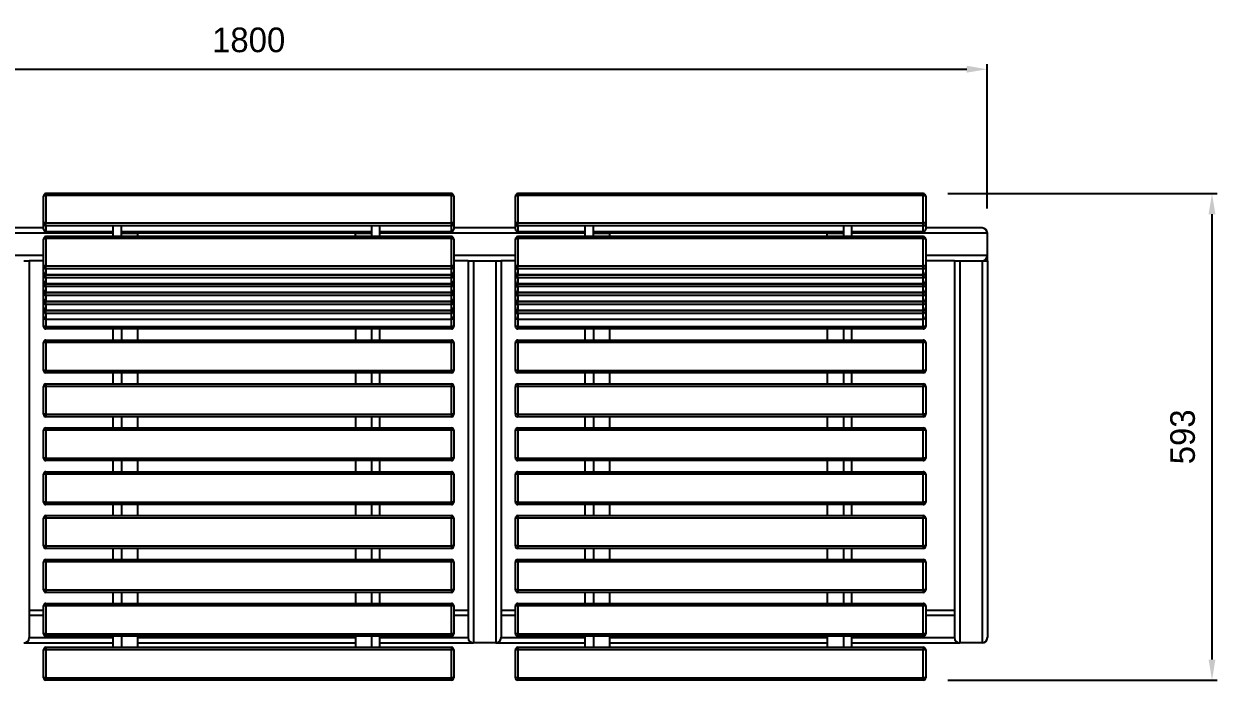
# Model space of a CAD drawing. Header units: millimetres. Extents: x 634 to 6574, y -2943 to 1257.
# Drawn here: x 1747 to 3201, y -1221 to -421 of the extents above; entities that cross this region are included whole.
import ezdxf

# ---------------------------------------------------------------- set-up
doc = ezdxf.new("R2010")
doc.units = ezdxf.units.MM
doc.header["$PDSIZE"] = -1
doc.dimstyles.new('1-1', dxfattribs={"dimtxt": 30, "dimasz": 25, "dimexe": 6.25, "dimexo": 30, "dimgap": 20.625, "dimtad": 1, "dimdec": 1, "dimtxsty": 'Standard', "dimcen": 0, "dimclrd": 2, "dimclre": 2, "dimclrt": 2, "dimadec": 0, "dimazin": 0, "dimtfac": 1, "dimtdec": 1, "dimtmove": 0, "dimatfit": 3, "dimfxl": 0, "dimarcsym": 0})

# ---------------------------------------------------------------- blocks, each defined once
blk = doc.blocks.new('rzut')
for p, q in [((-2192.3, 476.7), (-2192.3, 510)), ((-1695.3, 513), (-2189.3, 513)), ((-2189.3, 510.6), (-2189.3, 513)), ((-2189.3, 510.6), (-2189.3, 477.3)), ((-1695.3, 510.6), (-2189.3, 510.6)), ((-1695.3, 510.6), (-1695.3, 513)), ((-1695.3, 477.3), (-1695.3, 510.6)), ((-1692.3, 510), (-1692.3, 476.7)), ((-1617.3, 476.7), (-1617.3, 510)), ((-1120.3, 513), (-1614.3, 513)), ((-1614.3, 510.6), (-1614.3, 513)), ((-1614.3, 510.6), (-1614.3, 477.3)), ((-1120.3, 510.6), (-1614.3, 510.6)), ((-1120.3, 510.6), (-1120.3, 513)), ((-1120.3, 477.3), (-1120.3, 510.6)), ((-1117.3, 510), (-1117.3, 476.7)), ((-2192.3, 471.2), (-2267.3, 471.2)), ((-2192.3, 469.8), (-2192.3, 476.7)), ((-2189.3, 473.7), (-2189.3, 477.3)), ((-2189.3, 477.3), (-1695.3, 477.3)), ((-1695.3, 473.7), (-2189.3, 473.7)), ((-2189.3, 473.7), (-2189.3, 466.9)), ((-2189.3, 466.9), (-2107.3, 466.9)), ((-2189.3, 466.8), (-2189.3, 466.9)), ((-2189.3, 466.8), (-2107.3, 466.8)), ((-2097.3, 473.7), (-2107.3, 473.7)), ((-2107.3, 460.6), (-2107.3, 473.7)), ((-2097.3, 464.4), (-2097.3, 473.7)), ((-2097.3, 466.9), (-1792.3, 466.9)), ((-2097.3, 466.8), (-1792.3, 466.8)), ((-1782.3, 473.7), (-1792.3, 473.7)), ((-1792.3, 464.4), (-1792.3, 473.7)), ((-1782.3, 460.6), (-1782.3, 473.7)), ((-1782.3, 466.9), (-1695.3, 466.9)), ((-1782.3, 466.8), (-1695.3, 466.8)), ((-1695.3, 473.7), (-1695.3, 477.3)), ((-1695.3, 466.9), (-1695.3, 473.7)), ((-1695.3, 466.8), (-1695.3, 466.9)), ((-1692.3, 476.7), (-1692.3, 469.8)), ((-1617.3, 471.2), (-1692.3, 471.2)), ((-1617.3, 469.8), (-1617.3, 476.7)), ((-1614.3, 473.7), (-1614.3, 477.3)), ((-1614.3, 477.3), (-1120.3, 477.3)), ((-1120.3, 473.7), (-1614.3, 473.7)), ((-1614.3, 473.7), (-1614.3, 466.9)), ((-1614.3, 466.9), (-1532.3, 466.9)), ((-1614.3, 466.8), (-1614.3, 466.9)), ((-1614.3, 466.8), (-1532.3, 466.8)), ((-1522.3, 473.7), (-1532.3, 473.7)), ((-1532.3, 460.6), (-1532.3, 473.7)), ((-1522.3, 464.4), (-1522.3, 473.7)), ((-1522.3, 466.9), (-1217.3, 466.9)), ((-1522.3, 466.8), (-1217.3, 466.8)), ((-1207.3, 473.7), (-1217.3, 473.7)), ((-1217.3, 464.4), (-1217.3, 473.7)), ((-1207.3, 460.6), (-1207.3, 473.7)), ((-1207.3, 466.9), (-1120.3, 466.9)), ((-1207.3, 466.8), (-1120.3, 466.8)), ((-1120.3, 473.7), (-1120.3, 477.3)), ((-1120.3, 466.9), (-1120.3, 473.7)), ((-1120.3, 466.8), (-1120.3, 466.9)), ((-1117.3, 476.7), (-1117.3, 469.8)), ((-1048.7, 471.2), (-1117.3, 471.2)), ((-2107.3, 464.8), (-2357.3, 464.8)), ((-2192.3, 424.3), (-2192.3, 457.6)), ((-1695.3, 460.6), (-2189.3, 460.6)), ((-2189.3, 458.2), (-2189.3, 460.6)), ((-2189.3, 458.2), (-2189.3, 424.9)), ((-1695.3, 458.2), (-2189.3, 458.2)), ((-1792.3, 464.8), (-2097.3, 464.8)), ((-2077.3, 464.4), (-2097.3, 464.4)), ((-2097.3, 460.6), (-2097.3, 464.4)), ((-2077.3, 460.6), (-2077.3, 464.4)), ((-1812.3, 460.6), (-1812.3, 464.4)), ((-1792.3, 464.4), (-1812.3, 464.4)), ((-1792.3, 460.6), (-1792.3, 464.4)), ((-1532.3, 464.8), (-1782.3, 464.8)), ((-1695.3, 458.2), (-1695.3, 460.6)), ((-1695.3, 424.9), (-1695.3, 458.2)), ((-1692.3, 457.6), (-1692.3, 424.3)), ((-1617.3, 424.3), (-1617.3, 457.6)), ((-1120.3, 460.6), (-1614.3, 460.6)), ((-1614.3, 458.2), (-1614.3, 460.6)), ((-1614.3, 458.2), (-1614.3, 424.9)), ((-1120.3, 458.2), (-1614.3, 458.2)), ((-1217.3, 464.8), (-1522.3, 464.8)), ((-1502.3, 464.4), (-1522.3, 464.4)), ((-1522.3, 460.6), (-1522.3, 464.4)), ((-1502.3, 460.6), (-1502.3, 464.4)), ((-1217.3, 464.4), (-1237.3, 464.4)), ((-1237.3, 460.6), (-1237.3, 464.4)), ((-1217.3, 460.6), (-1217.3, 464.4)), ((-1042.3, 464.8), (-1207.3, 464.8)), ((-1120.3, 458.2), (-1120.3, 460.6)), ((-1120.3, 424.9), (-1120.3, 458.2)), ((-1117.3, 457.6), (-1117.3, 424.3)), ((-1042.3, 437.6), (-1042.3, 464.8)), ((-2192.3, 437.6), (-2267.3, 437.6)), ((-1617.3, 437.6), (-1692.3, 437.6)), ((-1042.3, 437.6), (-1117.3, 437.6)), ((-1042.3, 431.2), (-1042.3, 437.6)), ((-2216.2, 431.2), (-2209.8, 431.2)), ((-2209.8, 431.2), (-2209.8, -28.1)), ((-2192.3, 431.2), (-2209.8, 431.2)), ((-2192.3, 417.4), (-2192.3, 424.3)), ((-2189.3, 421.4), (-2189.3, 424.9)), ((-2189.3, 424.9), (-1695.3, 424.9)), ((-1695.3, 421.4), (-1695.3, 424.9)), ((-1674.8, 431.2), (-1692.3, 431.2)), ((-1692.3, 424.3), (-1692.3, 417.4)), ((-1674.8, 431.2), (-1674.8, -28.1)), ((-1674.8, 431.2), (-1668.4, 431.2)), ((-1668.4, 431.2), (-1668.4, -34.5)), ((-1668.4, 431.2), (-1641.2, 431.2)), ((-1641.2, 431.2), (-1641.2, -34.5)), ((-1641.2, 431.2), (-1634.8, 431.2)), ((-1634.8, 431.2), (-1634.8, -28.1)), ((-1617.3, 431.2), (-1634.8, 431.2)), ((-1617.3, 417.4), (-1617.3, 424.3)), ((-1614.3, 421.4), (-1614.3, 424.9)), ((-1614.3, 424.9), (-1120.3, 424.9)), ((-1120.3, 421.4), (-1120.3, 424.9)), ((-1082.3, 431.2), (-1117.3, 431.2)), ((-1117.3, 424.3), (-1117.3, 417.4)), ((-1082.3, 431.2), (-1082.3, -28.1)), ((-1082.3, 431.2), (-1075.9, 431.2)), ((-1075.9, 431.2), (-1075.9, -34.5)), ((-1075.9, 431.2), (-1048.7, 431.2)), ((-1048.7, 431.2), (-1048.7, -34.5)), ((-1048.7, 431.2), (-1042.3, 431.2)), ((-1042.3, 431.2), (-1042.3, -28.1)), ((-2192.3, 413.4), (-2192.3, 417.4)), ((-2192.3, 406.6), (-2192.3, 413.4)), ((-1695.3, 421.4), (-2189.3, 421.4)), ((-2189.3, 421.4), (-2189.3, 414.5)), ((-2189.3, 414.5), (-1695.3, 414.5)), ((-2189.3, 414.4), (-2189.3, 414.5)), ((-2189.3, 414.4), (-1695.3, 414.4)), ((-2189.3, 414.4), (-2189.3, 414.1)), ((-2189.3, 410.5), (-2189.3, 414.1)), ((-2189.3, 414.1), (-1695.3, 414.1)), ((-1695.3, 410.5), (-2189.3, 410.5)), ((-2189.3, 410.5), (-2189.3, 403.6)), ((-1695.3, 414.5), (-1695.3, 421.4)), ((-1695.3, 414.4), (-1695.3, 414.5)), ((-1695.3, 414.1), (-1695.3, 414.4)), ((-1695.3, 410.5), (-1695.3, 414.1)), ((-1695.3, 403.6), (-1695.3, 410.5)), ((-1692.3, 417.4), (-1692.3, 413.4)), ((-1692.3, 413.4), (-1692.3, 406.6)), ((-1617.3, 413.4), (-1617.3, 417.4)), ((-1617.3, 406.6), (-1617.3, 413.4)), ((-1120.3, 421.4), (-1614.3, 421.4)), ((-1614.3, 421.4), (-1614.3, 414.5)), ((-1614.3, 414.5), (-1120.3, 414.5)), ((-1614.3, 414.4), (-1614.3, 414.5)), ((-1614.3, 414.4), (-1120.3, 414.4)), ((-1614.3, 414.4), (-1614.3, 414.1)), ((-1614.3, 410.5), (-1614.3, 414.1)), ((-1614.3, 414.1), (-1120.3, 414.1)), ((-1120.3, 410.5), (-1614.3, 410.5)), ((-1614.3, 410.5), (-1614.3, 403.6)), ((-1120.3, 414.5), (-1120.3, 421.4)), ((-1120.3, 414.4), (-1120.3, 414.5)), ((-1120.3, 414.1), (-1120.3, 414.4)), ((-1120.3, 410.5), (-1120.3, 414.1)), ((-1120.3, 403.6), (-1120.3, 410.5)), ((-1117.3, 417.4), (-1117.3, 413.4)), ((-1117.3, 413.4), (-1117.3, 406.6)), ((-2192.3, 402.6), (-2192.3, 406.6)), ((-2192.3, 395.7), (-2192.3, 402.6)), ((-2192.3, 391.8), (-2192.3, 395.7)), ((-2189.3, 403.6), (-1695.3, 403.6)), ((-2189.3, 403.6), (-1695.3, 403.6)), ((-2189.3, 403.6), (-2189.3, 403.6)), ((-2189.3, 403.6), (-2189.3, 403.2)), ((-2189.3, 399.7), (-2189.3, 403.2)), ((-2189.3, 403.2), (-1695.3, 403.2)), ((-1695.3, 399.7), (-2189.3, 399.7)), ((-2189.3, 399.7), (-2189.3, 392.8)), ((-2189.3, 392.8), (-1695.3, 392.8)), ((-2189.3, 392.7), (-2189.3, 392.8)), ((-2189.3, 392.7), (-1695.3, 392.7)), ((-2189.3, 392.7), (-2189.3, 392.4)), ((-1695.3, 403.6), (-1695.3, 403.6)), ((-1695.3, 403.2), (-1695.3, 403.6)), ((-1695.3, 399.7), (-1695.3, 403.2)), ((-1695.3, 392.8), (-1695.3, 399.7)), ((-1695.3, 392.7), (-1695.3, 392.8)), ((-1695.3, 392.4), (-1695.3, 392.7)), ((-1692.3, 406.6), (-1692.3, 402.6)), ((-1692.3, 402.6), (-1692.3, 395.7)), ((-1692.3, 395.7), (-1692.3, 391.8)), ((-1617.3, 402.6), (-1617.3, 406.6)), ((-1617.3, 395.7), (-1617.3, 402.6)), ((-1617.3, 391.8), (-1617.3, 395.7)), ((-1614.3, 403.6), (-1120.3, 403.6)), ((-1614.3, 403.6), (-1120.3, 403.6)), ((-1614.3, 403.6), (-1614.3, 403.6)), ((-1614.3, 403.6), (-1614.3, 403.2)), ((-1614.3, 399.7), (-1614.3, 403.2)), ((-1614.3, 403.2), (-1120.3, 403.2)), ((-1120.3, 399.7), (-1614.3, 399.7)), ((-1614.3, 399.7), (-1614.3, 392.8)), ((-1614.3, 392.8), (-1120.3, 392.8)), ((-1614.3, 392.7), (-1614.3, 392.8)), ((-1614.3, 392.7), (-1120.3, 392.7)), ((-1614.3, 392.7), (-1614.3, 392.4)), ((-1120.3, 403.6), (-1120.3, 403.6)), ((-1120.3, 403.2), (-1120.3, 403.6)), ((-1120.3, 399.7), (-1120.3, 403.2)), ((-1120.3, 392.8), (-1120.3, 399.7)), ((-1120.3, 392.7), (-1120.3, 392.8)), ((-1120.3, 392.4), (-1120.3, 392.7)), ((-1117.3, 406.6), (-1117.3, 402.6)), ((-1117.3, 402.6), (-1117.3, 395.7)), ((-1117.3, 395.7), (-1117.3, 391.8)), ((-2192.3, 384.9), (-2192.3, 391.8)), ((-2192.3, 380.9), (-2192.3, 384.9)), ((-2192.3, 374), (-2192.3, 380.9)), ((-2189.3, 388.8), (-2189.3, 392.4)), ((-2189.3, 392.4), (-1695.3, 392.4)), ((-1695.3, 388.8), (-2189.3, 388.8)), ((-2189.3, 388.8), (-2189.3, 381.9)), ((-2189.3, 381.9), (-1695.3, 381.9)), ((-2189.3, 381.9), (-1695.3, 381.9)), ((-2189.3, 381.9), (-2189.3, 381.5)), ((-2189.3, 381.9), (-2189.3, 381.9)), ((-2189.3, 378), (-2189.3, 381.5)), ((-2189.3, 381.5), (-1695.3, 381.5)), ((-1695.3, 388.8), (-1695.3, 392.4)), ((-1695.3, 381.9), (-1695.3, 388.8)), ((-1695.3, 381.5), (-1695.3, 381.9)), ((-1695.3, 381.9), (-1695.3, 381.9)), ((-1695.3, 378), (-1695.3, 381.5)), ((-1692.3, 391.8), (-1692.3, 384.9)), ((-1692.3, 384.9), (-1692.3, 380.9)), ((-1692.3, 380.9), (-1692.3, 374)), ((-1617.3, 384.9), (-1617.3, 391.8)), ((-1617.3, 380.9), (-1617.3, 384.9)), ((-1617.3, 374), (-1617.3, 380.9)), ((-1614.3, 388.8), (-1614.3, 392.4)), ((-1614.3, 392.4), (-1120.3, 392.4)), ((-1120.3, 388.8), (-1614.3, 388.8)), ((-1614.3, 388.8), (-1614.3, 381.9)), ((-1614.3, 381.9), (-1120.3, 381.9)), ((-1614.3, 381.9), (-1120.3, 381.9)), ((-1614.3, 381.9), (-1614.3, 381.5)), ((-1614.3, 381.9), (-1614.3, 381.9)), ((-1614.3, 378), (-1614.3, 381.5)), ((-1614.3, 381.5), (-1120.3, 381.5)), ((-1120.3, 388.8), (-1120.3, 392.4)), ((-1120.3, 381.9), (-1120.3, 388.8)), ((-1120.3, 381.5), (-1120.3, 381.9)), ((-1120.3, 381.9), (-1120.3, 381.9)), ((-1120.3, 378), (-1120.3, 381.5)), ((-1117.3, 391.8), (-1117.3, 384.9)), ((-1117.3, 384.9), (-1117.3, 380.9)), ((-1117.3, 380.9), (-1117.3, 374)), ((-2192.3, 370.1), (-2192.3, 374)), ((-2192.3, 363.2), (-2192.3, 370.1)), ((-1695.3, 378), (-2189.3, 378)), ((-2189.3, 378), (-2189.3, 371.1)), ((-2189.3, 371.1), (-1695.3, 371.1)), ((-2189.3, 371), (-2189.3, 371.1)), ((-2189.3, 371), (-1695.3, 371)), ((-2189.3, 371), (-2189.3, 370.7)), ((-2189.3, 367.1), (-2189.3, 370.7)), ((-2189.3, 370.7), (-1695.3, 370.7)), ((-1695.3, 367.1), (-2189.3, 367.1)), ((-2189.3, 367.1), (-2189.3, 360.2)), ((-1695.3, 371.1), (-1695.3, 378)), ((-1695.3, 371), (-1695.3, 371.1)), ((-1695.3, 370.7), (-1695.3, 371)), ((-1695.3, 367.1), (-1695.3, 370.7)), ((-1695.3, 360.2), (-1695.3, 367.1)), ((-1692.3, 374), (-1692.3, 370.1)), ((-1692.3, 370.1), (-1692.3, 363.2)), ((-1617.3, 370.1), (-1617.3, 374)), ((-1617.3, 363.2), (-1617.3, 370.1)), ((-1120.3, 378), (-1614.3, 378)), ((-1614.3, 378), (-1614.3, 371.1)), ((-1614.3, 371.1), (-1120.3, 371.1)), ((-1614.3, 371), (-1614.3, 371.1)), ((-1614.3, 371), (-1120.3, 371)), ((-1614.3, 371), (-1614.3, 370.7)), ((-1614.3, 367.1), (-1614.3, 370.7)), ((-1614.3, 370.7), (-1120.3, 370.7)), ((-1120.3, 367.1), (-1614.3, 367.1)), ((-1614.3, 367.1), (-1614.3, 360.2)), ((-1120.3, 371.1), (-1120.3, 378)), ((-1120.3, 371), (-1120.3, 371.1)), ((-1120.3, 370.7), (-1120.3, 371)), ((-1120.3, 367.1), (-1120.3, 370.7)), ((-1120.3, 360.2), (-1120.3, 367.1)), ((-1117.3, 374), (-1117.3, 370.1)), ((-1117.3, 370.1), (-1117.3, 363.2)), ((-2192.3, 351.1), (-2192.3, 363.2)), ((-2189.3, 351.1), (-2192.3, 351.1)), ((-2189.3, 360.2), (-1695.3, 360.2)), ((-2189.3, 360.2), (-1695.3, 360.2)), ((-2189.3, 360.2), (-2189.3, 351.1)), ((-2189.3, 360.2), (-2189.3, 360.2)), ((-2189.3, 351.1), (-1695.3, 351.1)), ((-2189.3, 351.1), (-2189.3, 348.1)), ((-1695.3, 351.1), (-1695.3, 360.2)), ((-1695.3, 360.2), (-1695.3, 360.2)), ((-1692.3, 351.1), (-1695.3, 351.1)), ((-1695.3, 351.1), (-1695.3, 348.1)), ((-1692.3, 363.2), (-1692.3, 351.1)), ((-1617.3, 351.1), (-1617.3, 363.2)), ((-1614.3, 351.1), (-1617.3, 351.1)), ((-1614.3, 360.2), (-1120.3, 360.2)), ((-1614.3, 360.2), (-1120.3, 360.2)), ((-1614.3, 360.2), (-1614.3, 351.1)), ((-1614.3, 360.2), (-1614.3, 360.2)), ((-1614.3, 351.1), (-1120.3, 351.1)), ((-1614.3, 351.1), (-1614.3, 348.1)), ((-1120.3, 351.1), (-1120.3, 360.2)), ((-1120.3, 360.2), (-1120.3, 360.2)), ((-1117.3, 351.1), (-1120.3, 351.1)), ((-1120.3, 351.1), (-1120.3, 348.1)), ((-1117.3, 363.2), (-1117.3, 351.1)), ((-1695.3, 348.1), (-2189.3, 348.1)), ((-2189.3, 334.6), (-2189.3, 331.6)), ((-2189.3, 334.6), (-1695.3, 334.6)), ((-2107.3, 334.6), (-2107.3, 348.1)), ((-2097.3, 348.1), (-2097.3, 334.6)), ((-2077.3, 334.6), (-2077.3, 348.1)), ((-1812.3, 348.1), (-1812.3, 334.6)), ((-1792.3, 334.6), (-1792.3, 348.1)), ((-1782.3, 334.6), (-1782.3, 348.1)), ((-1695.3, 334.6), (-1695.3, 331.6)), ((-1120.3, 348.1), (-1614.3, 348.1)), ((-1614.3, 334.6), (-1614.3, 331.6)), ((-1614.3, 334.6), (-1120.3, 334.6)), ((-1532.3, 334.6), (-1532.3, 348.1)), ((-1522.3, 348.1), (-1522.3, 334.6)), ((-1502.3, 334.6), (-1502.3, 348.1)), ((-1237.3, 348.1), (-1237.3, 334.6)), ((-1217.3, 334.6), (-1217.3, 348.1)), ((-1207.3, 334.6), (-1207.3, 348.1)), ((-1120.3, 334.6), (-1120.3, 331.6)), ((-2192.3, 297.6), (-2192.3, 331.6)), ((-2189.3, 331.6), (-2192.3, 331.6)), ((-2189.3, 331.6), (-2189.3, 297.6)), ((-1695.3, 331.6), (-2189.3, 331.6)), ((-1695.3, 297.6), (-1695.3, 331.6)), ((-1692.3, 331.6), (-1695.3, 331.6)), ((-1692.3, 331.6), (-1692.3, 297.6)), ((-1614.3, 331.6), (-1617.3, 331.6)), ((-1617.3, 297.6), (-1617.3, 331.6)), ((-1614.3, 331.6), (-1614.3, 297.6)), ((-1120.3, 331.6), (-1614.3, 331.6)), ((-1120.3, 297.6), (-1120.3, 331.6)), ((-1117.3, 331.6), (-1120.3, 331.6)), ((-1117.3, 331.6), (-1117.3, 297.6)), ((-2189.3, 297.6), (-2192.3, 297.6)), ((-2189.3, 297.6), (-1695.3, 297.6)), ((-2189.3, 297.6), (-2189.3, 294.6)), ((-1695.3, 294.6), (-2189.3, 294.6)), ((-2107.3, 281.1), (-2107.3, 294.6)), ((-2097.3, 294.6), (-2097.3, 281.1)), ((-2077.3, 281.1), (-2077.3, 294.6)), ((-1812.3, 294.6), (-1812.3, 281.1)), ((-1792.3, 281.1), (-1792.3, 294.6)), ((-1782.3, 281.1), (-1782.3, 294.6)), ((-1692.3, 297.6), (-1695.3, 297.6)), ((-1695.3, 297.6), (-1695.3, 294.6)), ((-1614.3, 297.6), (-1617.3, 297.6)), ((-1614.3, 297.6), (-1120.3, 297.6)), ((-1614.3, 297.6), (-1614.3, 294.6)), ((-1120.3, 294.6), (-1614.3, 294.6)), ((-1532.3, 281.1), (-1532.3, 294.6)), ((-1522.3, 294.6), (-1522.3, 281.1)), ((-1502.3, 281.1), (-1502.3, 294.6)), ((-1237.3, 294.6), (-1237.3, 281.1)), ((-1217.3, 281.1), (-1217.3, 294.6)), ((-1207.3, 281.1), (-1207.3, 294.6)), ((-1117.3, 297.6), (-1120.3, 297.6)), ((-1120.3, 297.6), (-1120.3, 294.6)), ((-2189.3, 278.1), (-2192.3, 278.1)), ((-2192.3, 244.1), (-2192.3, 278.1)), ((-2189.3, 281.1), (-2189.3, 278.1)), ((-2189.3, 281.1), (-1695.3, 281.1)), ((-1695.3, 278.1), (-2189.3, 278.1)), ((-2189.3, 278.1), (-2189.3, 244.1)), ((-1695.3, 281.1), (-1695.3, 278.1)), ((-1695.3, 244.1), (-1695.3, 278.1)), ((-1692.3, 278.1), (-1695.3, 278.1)), ((-1692.3, 278.1), (-1692.3, 244.1)), ((-1614.3, 278.1), (-1617.3, 278.1)), ((-1617.3, 244.1), (-1617.3, 278.1)), ((-1614.3, 281.1), (-1120.3, 281.1)), ((-1614.3, 281.1), (-1614.3, 278.1)), ((-1120.3, 278.1), (-1614.3, 278.1)), ((-1614.3, 278.1), (-1614.3, 244.1)), ((-1120.3, 281.1), (-1120.3, 278.1)), ((-1120.3, 244.1), (-1120.3, 278.1)), ((-1117.3, 278.1), (-1120.3, 278.1)), ((-1117.3, 278.1), (-1117.3, 244.1)), ((-2189.3, 244.1), (-2192.3, 244.1)), ((-2189.3, 244.1), (-1695.3, 244.1)), ((-2189.3, 244.1), (-2189.3, 241.1)), ((-1695.3, 241.1), (-2189.3, 241.1)), ((-2107.3, 227.6), (-2107.3, 241.1)), ((-2097.3, 241.1), (-2097.3, 227.6)), ((-2077.3, 227.6), (-2077.3, 241.1)), ((-1812.3, 241.1), (-1812.3, 227.6)), ((-1792.3, 227.6), (-1792.3, 241.1)), ((-1782.3, 227.6), (-1782.3, 241.1)), ((-1692.3, 244.1), (-1695.3, 244.1)), ((-1695.3, 244.1), (-1695.3, 241.1)), ((-1614.3, 244.1), (-1617.3, 244.1)), ((-1614.3, 244.1), (-1120.3, 244.1)), ((-1614.3, 244.1), (-1614.3, 241.1)), ((-1120.3, 241.1), (-1614.3, 241.1)), ((-1532.3, 227.6), (-1532.3, 241.1)), ((-1522.3, 241.1), (-1522.3, 227.6)), ((-1502.3, 227.6), (-1502.3, 241.1)), ((-1237.3, 241.1), (-1237.3, 227.6)), ((-1217.3, 227.6), (-1217.3, 241.1)), ((-1207.3, 227.6), (-1207.3, 241.1)), ((-1117.3, 244.1), (-1120.3, 244.1)), ((-1120.3, 244.1), (-1120.3, 241.1)), ((-2189.3, 224.6), (-2192.3, 224.6)), ((-2192.3, 190.6), (-2192.3, 224.6)), ((-2189.3, 227.6), (-1695.3, 227.6)), ((-2189.3, 227.6), (-2189.3, 224.6)), ((-1695.3, 224.6), (-2189.3, 224.6)), ((-2189.3, 224.6), (-2189.3, 190.6)), ((-1695.3, 227.6), (-1695.3, 224.6)), ((-1695.3, 190.6), (-1695.3, 224.6)), ((-1692.3, 224.6), (-1695.3, 224.6)), ((-1692.3, 224.6), (-1692.3, 190.6)), ((-1614.3, 224.6), (-1617.3, 224.6)), ((-1617.3, 190.6), (-1617.3, 224.6)), ((-1614.3, 227.6), (-1614.3, 224.6)), ((-1614.3, 227.6), (-1120.3, 227.6)), ((-1614.3, 224.6), (-1614.3, 190.6)), ((-1120.3, 224.6), (-1614.3, 224.6)), ((-1120.3, 227.6), (-1120.3, 224.6)), ((-1120.3, 190.6), (-1120.3, 224.6)), ((-1117.3, 224.6), (-1120.3, 224.6)), ((-1117.3, 224.6), (-1117.3, 190.6)), ((-2189.3, 190.6), (-2192.3, 190.6)), ((-2189.3, 190.6), (-1695.3, 190.6)), ((-2189.3, 190.6), (-2189.3, 187.6)), ((-1692.3, 190.6), (-1695.3, 190.6)), ((-1695.3, 190.6), (-1695.3, 187.6)), ((-1614.3, 190.6), (-1617.3, 190.6)), ((-1614.3, 190.6), (-1120.3, 190.6)), ((-1614.3, 190.6), (-1614.3, 187.6)), ((-1117.3, 190.6), (-1120.3, 190.6)), ((-1120.3, 190.6), (-1120.3, 187.6)), ((-1695.3, 187.6), (-2189.3, 187.6)), ((-2107.3, 174.1), (-2107.3, 187.6)), ((-2097.3, 187.6), (-2097.3, 174.1)), ((-2077.3, 174.1), (-2077.3, 187.6)), ((-1812.3, 187.6), (-1812.3, 174.1)), ((-1792.3, 174.1), (-1792.3, 187.6)), ((-1782.3, 174.1), (-1782.3, 187.6)), ((-1120.3, 187.6), (-1614.3, 187.6)), ((-1532.3, 174.1), (-1532.3, 187.6)), ((-1522.3, 187.6), (-1522.3, 174.1)), ((-1502.3, 174.1), (-1502.3, 187.6)), ((-1237.3, 187.6), (-1237.3, 174.1)), ((-1217.3, 174.1), (-1217.3, 187.6)), ((-1207.3, 174.1), (-1207.3, 187.6)), ((-2189.3, 171.1), (-2192.3, 171.1)), ((-2192.3, 137.1), (-2192.3, 171.1)), ((-2189.3, 174.1), (-1695.3, 174.1)), ((-2189.3, 174.1), (-2189.3, 171.1)), ((-1695.3, 171.1), (-2189.3, 171.1)), ((-2189.3, 171.1), (-2189.3, 137.1)), ((-1695.3, 174.1), (-1695.3, 171.1)), ((-1695.3, 137.1), (-1695.3, 171.1)), ((-1692.3, 171.1), (-1695.3, 171.1)), ((-1692.3, 171.1), (-1692.3, 137.1)), ((-1614.3, 171.1), (-1617.3, 171.1)), ((-1617.3, 137.1), (-1617.3, 171.1)), ((-1614.3, 174.1), (-1120.3, 174.1)), ((-1614.3, 174.1), (-1614.3, 171.1)), ((-1120.3, 171.1), (-1614.3, 171.1)), ((-1614.3, 171.1), (-1614.3, 137.1)), ((-1120.3, 174.1), (-1120.3, 171.1)), ((-1120.3, 137.1), (-1120.3, 171.1)), ((-1117.3, 171.1), (-1120.3, 171.1)), ((-1117.3, 171.1), (-1117.3, 137.1)), ((-2189.3, 137.1), (-2192.3, 137.1)), ((-2189.3, 137.1), (-1695.3, 137.1)), ((-2189.3, 137.1), (-2189.3, 134.1)), ((-1695.3, 134.1), (-2189.3, 134.1)), ((-2107.3, 120.6), (-2107.3, 134.1)), ((-2097.3, 134.1), (-2097.3, 120.6)), ((-2077.3, 120.6), (-2077.3, 134.1)), ((-1812.3, 134.1), (-1812.3, 120.6)), ((-1792.3, 120.6), (-1792.3, 134.1)), ((-1782.3, 120.6), (-1782.3, 134.1)), ((-1692.3, 137.1), (-1695.3, 137.1)), ((-1695.3, 137.1), (-1695.3, 134.1)), ((-1614.3, 137.1), (-1617.3, 137.1)), ((-1614.3, 137.1), (-1120.3, 137.1)), ((-1614.3, 137.1), (-1614.3, 134.1)), ((-1120.3, 134.1), (-1614.3, 134.1)), ((-1532.3, 120.6), (-1532.3, 134.1)), ((-1522.3, 134.1), (-1522.3, 120.6)), ((-1502.3, 120.6), (-1502.3, 134.1)), ((-1237.3, 134.1), (-1237.3, 120.6)), ((-1217.3, 120.6), (-1217.3, 134.1)), ((-1207.3, 120.6), (-1207.3, 134.1)), ((-1117.3, 137.1), (-1120.3, 137.1)), ((-1120.3, 137.1), (-1120.3, 134.1)), ((-2189.3, 117.6), (-2192.3, 117.6)), ((-2192.3, 83.6), (-2192.3, 117.6)), ((-2189.3, 120.6), (-2189.3, 117.6)), ((-2189.3, 120.6), (-1695.3, 120.6)), ((-1695.3, 117.6), (-2189.3, 117.6)), ((-2189.3, 117.6), (-2189.3, 83.6)), ((-1695.3, 120.6), (-1695.3, 117.6)), ((-1695.3, 83.6), (-1695.3, 117.6)), ((-1692.3, 117.6), (-1695.3, 117.6)), ((-1692.3, 117.6), (-1692.3, 83.6)), ((-1614.3, 117.6), (-1617.3, 117.6)), ((-1617.3, 83.6), (-1617.3, 117.6)), ((-1614.3, 120.6), (-1614.3, 117.6)), ((-1614.3, 120.6), (-1120.3, 120.6)), ((-1120.3, 117.6), (-1614.3, 117.6)), ((-1614.3, 117.6), (-1614.3, 83.6)), ((-1120.3, 120.6), (-1120.3, 117.6)), ((-1120.3, 83.6), (-1120.3, 117.6)), ((-1117.3, 117.6), (-1120.3, 117.6)), ((-1117.3, 117.6), (-1117.3, 83.6)), ((-2189.3, 83.6), (-2192.3, 83.6)), ((-2189.3, 83.6), (-1695.3, 83.6)), ((-2189.3, 83.6), (-2189.3, 80.6)), ((-1695.3, 80.6), (-2189.3, 80.6)), ((-2107.3, 67.1), (-2107.3, 80.6)), ((-2097.3, 80.6), (-2097.3, 67.1)), ((-2077.3, 67.1), (-2077.3, 80.6)), ((-1812.3, 80.6), (-1812.3, 67.1)), ((-1792.3, 67.1), (-1792.3, 80.6)), ((-1782.3, 67.1), (-1782.3, 80.6)), ((-1692.3, 83.6), (-1695.3, 83.6)), ((-1695.3, 83.6), (-1695.3, 80.6)), ((-1614.3, 83.6), (-1617.3, 83.6)), ((-1614.3, 83.6), (-1120.3, 83.6)), ((-1614.3, 83.6), (-1614.3, 80.6)), ((-1120.3, 80.6), (-1614.3, 80.6)), ((-1532.3, 67.1), (-1532.3, 80.6)), ((-1522.3, 80.6), (-1522.3, 67.1)), ((-1502.3, 67.1), (-1502.3, 80.6)), ((-1237.3, 80.6), (-1237.3, 67.1)), ((-1217.3, 67.1), (-1217.3, 80.6)), ((-1207.3, 67.1), (-1207.3, 80.6)), ((-1117.3, 83.6), (-1120.3, 83.6)), ((-1120.3, 83.6), (-1120.3, 80.6)), ((-2189.3, 64.1), (-2192.3, 64.1)), ((-2192.3, 30.1), (-2192.3, 64.1)), ((-2189.3, 67.1), (-2189.3, 64.1)), ((-2189.3, 67.1), (-1695.3, 67.1)), ((-1695.3, 64.1), (-2189.3, 64.1)), ((-2189.3, 64.1), (-2189.3, 30.1)), ((-1695.3, 67.1), (-1695.3, 64.1)), ((-1695.3, 30.1), (-1695.3, 64.1)), ((-1692.3, 64.1), (-1695.3, 64.1)), ((-1692.3, 64.1), (-1692.3, 30.1)), ((-1614.3, 64.1), (-1617.3, 64.1)), ((-1617.3, 30.1), (-1617.3, 64.1)), ((-1614.3, 67.1), (-1614.3, 64.1)), ((-1614.3, 67.1), (-1120.3, 67.1)), ((-1120.3, 64.1), (-1614.3, 64.1)), ((-1614.3, 64.1), (-1614.3, 30.1)), ((-1120.3, 67.1), (-1120.3, 64.1)), ((-1120.3, 30.1), (-1120.3, 64.1)), ((-1117.3, 64.1), (-1120.3, 64.1)), ((-1117.3, 64.1), (-1117.3, 30.1)), ((-2189.3, 30.1), (-2192.3, 30.1)), ((-2189.3, 30.1), (-1695.3, 30.1)), ((-2189.3, 30.1), (-2189.3, 27.1)), ((-1692.3, 30.1), (-1695.3, 30.1)), ((-1695.3, 30.1), (-1695.3, 27.1)), ((-1614.3, 30.1), (-1617.3, 30.1)), ((-1614.3, 30.1), (-1120.3, 30.1)), ((-1614.3, 30.1), (-1614.3, 27.1)), ((-1117.3, 30.1), (-1120.3, 30.1)), ((-1120.3, 30.1), (-1120.3, 27.1)), ((-1695.3, 27.1), (-2189.3, 27.1)), ((-2107.3, 13.6), (-2107.3, 27.1)), ((-2097.3, 27.1), (-2097.3, 13.6)), ((-2077.3, 13.6), (-2077.3, 27.1)), ((-1812.3, 27.1), (-1812.3, 13.6)), ((-1792.3, 13.6), (-1792.3, 27.1)), ((-1782.3, 13.6), (-1782.3, 27.1)), ((-1120.3, 27.1), (-1614.3, 27.1)), ((-1532.3, 13.6), (-1532.3, 27.1)), ((-1522.3, 27.1), (-1522.3, 13.6)), ((-1502.3, 13.6), (-1502.3, 27.1)), ((-1237.3, 27.1), (-1237.3, 13.6)), ((-1217.3, 13.6), (-1217.3, 27.1)), ((-1207.3, 13.6), (-1207.3, 27.1)), ((-2209.8, 5.5), (-2192.3, 5.5)), ((-2189.3, 10.6), (-2192.3, 10.6)), ((-2192.3, -23.4), (-2192.3, 10.6)), ((-2189.3, 13.6), (-1695.3, 13.6)), ((-2189.3, 13.6), (-2189.3, 10.6)), ((-1695.3, 10.6), (-2189.3, 10.6)), ((-2189.3, 10.6), (-2189.3, -23.4)), ((-1695.3, 13.6), (-1695.3, 10.6)), ((-1695.3, -23.4), (-1695.3, 10.6)), ((-1692.3, 10.6), (-1695.3, 10.6)), ((-1692.3, 10.6), (-1692.3, -23.4)), ((-1692.3, 5.5), (-1674.8, 5.5)), ((-1634.8, 5.5), (-1617.3, 5.5)), ((-1614.3, 10.6), (-1617.3, 10.6)), ((-1617.3, -23.4), (-1617.3, 10.6)), ((-1614.3, 13.6), (-1120.3, 13.6)), ((-1614.3, 13.6), (-1614.3, 10.6)), ((-1120.3, 10.6), (-1614.3, 10.6)), ((-1614.3, 10.6), (-1614.3, -23.4)), ((-1120.3, 13.6), (-1120.3, 10.6)), ((-1120.3, -23.4), (-1120.3, 10.6)), ((-1117.3, 10.6), (-1120.3, 10.6)), ((-1117.3, 10.6), (-1117.3, -23.4)), ((-1117.3, 5.5), (-1082.3, 5.5)), ((-2209.8, -0.9), (-2192.3, -0.9)), ((-1692.3, -0.9), (-1674.8, -0.9)), ((-1634.8, -0.9), (-1617.3, -0.9)), ((-1117.3, -0.9), (-1082.3, -0.9)), ((-2209.8, -28.1), (-2107.3, -28.1)), ((-2189.3, -23.4), (-2192.3, -23.4)), ((-2189.3, -23.4), (-1695.3, -23.4)), ((-2189.3, -23.4), (-2189.3, -26.4)), ((-1695.3, -26.4), (-2189.3, -26.4)), ((-2107.3, -39.9), (-2107.3, -26.4)), ((-2097.3, -26.4), (-2097.3, -39.9)), ((-2077.3, -39.9), (-2077.3, -26.4)), ((-2077.3, -28.1), (-1812.3, -28.1)), ((-1812.3, -26.4), (-1812.3, -39.9)), ((-1792.3, -39.9), (-1792.3, -26.4)), ((-1782.3, -39.9), (-1782.3, -26.4)), ((-1782.3, -28.1), (-1674.8, -28.1)), ((-1692.3, -23.4), (-1695.3, -23.4)), ((-1695.3, -23.4), (-1695.3, -26.4)), ((-1634.8, -28.1), (-1532.3, -28.1)), ((-1614.3, -23.4), (-1617.3, -23.4)), ((-1614.3, -23.4), (-1120.3, -23.4)), ((-1614.3, -23.4), (-1614.3, -26.4)), ((-1120.3, -26.4), (-1614.3, -26.4)), ((-1532.3, -39.9), (-1532.3, -26.4)), ((-1522.3, -26.4), (-1522.3, -39.9)), ((-1502.3, -39.9), (-1502.3, -26.4)), ((-1502.3, -28.1), (-1237.3, -28.1)), ((-1237.3, -26.4), (-1237.3, -39.9)), ((-1217.3, -39.9), (-1217.3, -26.4)), ((-1207.3, -39.9), (-1207.3, -26.4)), ((-1207.3, -28.1), (-1082.3, -28.1)), ((-1117.3, -23.4), (-1120.3, -23.4)), ((-1120.3, -23.4), (-1120.3, -26.4)), ((-2216.2, -34.5), (-2107.3, -34.5)), ((-2189.3, -42.9), (-2192.3, -42.9)), ((-2192.3, -76.9), (-2192.3, -42.9)), ((-2189.3, -39.9), (-2189.3, -42.9)), ((-2189.3, -39.9), (-1695.3, -39.9)), ((-1695.3, -42.9), (-2189.3, -42.9)), ((-2189.3, -42.9), (-2189.3, -76.9)), ((-2077.3, -34.5), (-1812.3, -34.5)), ((-1782.3, -34.5), (-1668.4, -34.5)), ((-1695.3, -39.9), (-1695.3, -42.9)), ((-1695.3, -76.9), (-1695.3, -42.9)), ((-1692.3, -42.9), (-1695.3, -42.9)), ((-1692.3, -42.9), (-1692.3, -76.9)), ((-1641.2, -34.5), (-1668.4, -34.5)), ((-1641.2, -34.5), (-1532.3, -34.5)), ((-1614.3, -42.9), (-1617.3, -42.9)), ((-1617.3, -76.9), (-1617.3, -42.9)), ((-1614.3, -39.9), (-1120.3, -39.9)), ((-1614.3, -39.9), (-1614.3, -42.9)), ((-1120.3, -42.9), (-1614.3, -42.9)), ((-1614.3, -42.9), (-1614.3, -76.9)), ((-1502.3, -34.5), (-1237.3, -34.5)), ((-1207.3, -34.5), (-1075.9, -34.5)), ((-1120.3, -39.9), (-1120.3, -42.9)), ((-1120.3, -76.9), (-1120.3, -42.9)), ((-1117.3, -42.9), (-1120.3, -42.9)), ((-1117.3, -42.9), (-1117.3, -76.9)), ((-1048.7, -34.5), (-1075.9, -34.5)), ((-2189.3, -76.9), (-2192.3, -76.9)), ((-2189.3, -76.9), (-1695.3, -76.9)), ((-2189.3, -76.9), (-2189.3, -79.9)), ((-1695.3, -79.9), (-2189.3, -79.9)), ((-1692.3, -76.9), (-1695.3, -76.9)), ((-1695.3, -76.9), (-1695.3, -79.9)), ((-1614.3, -76.9), (-1617.3, -76.9)), ((-1614.3, -76.9), (-1120.3, -76.9)), ((-1614.3, -76.9), (-1614.3, -79.9)), ((-1120.3, -79.9), (-1614.3, -79.9)), ((-1117.3, -76.9), (-1120.3, -76.9)), ((-1120.3, -76.9), (-1120.3, -79.9))]:
    blk.add_line(p, q)
for centre, radius, start, end in [((-2189.3, 510), 3, 90, 180), ((-2190, 506.4), 4.22, 80.1814, 122.7347), ((-1695.3, 510), 3, 0, 90), ((-1694.6, 506.4), 4.22, 57.2676, 99.8164), ((-1614.3, 510), 3, 90, 180), ((-1615, 506.4), 4.22, 80.1826, 122.7338), ((-1120.3, 510), 3, 0, 90), ((-1119.6, 506.4), 4.22, 57.2667, 99.8171), ((-2190, 473.1), 4.22, 80.1814, 122.7347), ((-2189.3, 476.7), 2.97, 180.6057, 270.5966), ((-2189.3, 469.8), 3, 180, 270), ((-2189.3, 469.8), 2.97, 180.6054, 270.5966), ((-1694.6, 473.1), 4.22, 57.2676, 99.8164), ((-1695.3, 476.7), 2.97, 269.4061, 359.3916), ((-1695.3, 469.8), 3, 270, 0), ((-1695.3, 469.8), 2.97, 269.4061, 359.3918), ((-1615, 473.1), 4.22, 80.1826, 122.7338), ((-1614.3, 476.7), 2.97, 180.6068, 270.5944), ((-1614.3, 469.8), 3, 180, 270), ((-1614.3, 469.8), 2.97, 180.6065, 270.5944), ((-1119.6, 473.1), 4.22, 57.2667, 99.8171), ((-1120.3, 476.7), 2.97, 269.4055, 359.3926), ((-1120.3, 469.8), 3, 270, 0), ((-1120.3, 469.8), 2.97, 269.4055, 359.3929), ((-1048.7, 464.8), 6.4, 0, 90), ((-2189.3, 457.6), 3, 90, 180), ((-2190, 454), 4.22, 80.1826, 122.7335), ((-1695.3, 457.6), 3, 0, 90), ((-1694.6, 454), 4.22, 57.2688, 99.8152), ((-1614.3, 457.6), 3, 90, 180), ((-1615, 454), 4.22, 80.1838, 122.7326), ((-1120.3, 457.6), 3, 0, 90), ((-1119.6, 454), 4.22, 57.2679, 99.8159), ((-1048.7, 437.6), 6.4, 270, 0), ((-2190, 420.7), 4.22, 80.1816, 122.7339), ((-2189.3, 424.3), 2.97, 180.6049, 270.5971), ((-1694.6, 420.7), 4.22, 57.2684, 99.8162), ((-1695.3, 424.3), 2.97, 269.4057, 359.3923), ((-1615, 420.7), 4.22, 80.1829, 122.733), ((-1614.3, 424.3), 2.97, 180.6061, 270.5948), ((-1119.6, 420.7), 4.22, 57.2675, 99.8169), ((-1120.3, 424.3), 2.97, 269.4051, 359.3934), ((-2189.3, 417.4), 3, 180, 270), ((-2189.3, 417.4), 2.97, 180.6061, 270.5959), ((-2190, 409.9), 4.22, 80.1827, 122.7338), ((-2189.3, 413.5), 2.97, 180.6061, 270.5959), ((-1695.3, 417.4), 3, 270, 0), ((-1695.3, 417.4), 2.97, 269.4068, 359.3912), ((-1694.6, 409.9), 4.22, 57.2684, 99.8151), ((-1695.3, 413.5), 2.97, 269.4068, 359.3912), ((-1614.3, 417.4), 3, 180, 270), ((-1614.3, 417.4), 2.97, 180.6072, 270.5937), ((-1615, 409.9), 4.22, 80.184, 122.733), ((-1614.3, 413.5), 2.97, 180.6072, 270.5937), ((-1120.3, 417.4), 3, 270, 0), ((-1120.3, 417.4), 2.97, 269.4062, 359.3922), ((-1119.6, 409.9), 4.22, 57.2675, 99.8158), ((-1120.3, 413.5), 2.97, 269.4062, 359.3922), ((-2189.3, 406.6), 3, 180, 270), ((-2189.3, 406.6), 2.97, 180.6053, 270.5968), ((-2190, 399.1), 4.22, 80.1816, 122.7339), ((-2189.3, 402.6), 2.97, 180.6049, 270.5971), ((-2189.3, 395.7), 3, 180, 270), ((-2189.3, 395.7), 2.97, 180.6061, 270.5959), ((-1695.3, 406.6), 3, 270, 0), ((-1695.3, 406.6), 2.97, 269.406, 359.392), ((-1694.6, 399.1), 4.22, 57.2684, 99.8162), ((-1695.3, 402.6), 2.97, 269.4057, 359.3923), ((-1695.3, 395.7), 3, 270, 0), ((-1695.3, 395.7), 2.97, 269.4068, 359.3912), ((-1614.3, 406.6), 3, 180, 270), ((-1614.3, 406.6), 2.97, 180.6064, 270.5945), ((-1615, 399.1), 4.22, 80.1829, 122.733), ((-1614.3, 402.6), 2.97, 180.6061, 270.5948), ((-1614.3, 395.7), 3, 180, 270), ((-1614.3, 395.7), 2.97, 180.6072, 270.5937), ((-1120.3, 406.6), 3, 270, 0), ((-1120.3, 406.6), 2.97, 269.4054, 359.393), ((-1119.6, 399.1), 4.22, 57.2675, 99.8169), ((-1120.3, 402.6), 2.97, 269.4051, 359.3934), ((-1120.3, 395.7), 3, 270, 0), ((-1120.3, 395.7), 2.97, 269.4062, 359.3922), ((-2190, 388.2), 4.22, 80.1811, 122.7354), ((-2189.3, 391.8), 2.97, 180.6061, 270.5959), ((-2189.3, 384.9), 3, 180, 270), ((-2189.3, 384.9), 2.97, 180.6058, 270.5962), ((-2190, 377.4), 4.22, 80.1816, 122.7339), ((-2189.3, 380.9), 2.97, 180.6049, 270.5971), ((-1694.6, 388.2), 4.22, 57.2668, 99.8167), ((-1695.3, 391.8), 2.97, 269.4068, 359.3912), ((-1695.3, 384.9), 3, 270, 0), ((-1695.3, 384.9), 2.97, 269.4066, 359.3914), ((-1694.6, 377.4), 4.22, 57.2684, 99.8162), ((-1695.3, 380.9), 2.97, 269.4057, 359.3923), ((-1615, 388.2), 4.22, 80.1824, 122.7346), ((-1614.3, 391.8), 2.97, 180.6072, 270.5937), ((-1614.3, 384.9), 3, 180, 270), ((-1614.3, 384.9), 2.97, 180.607, 270.5939), ((-1615, 377.4), 4.22, 80.1829, 122.733), ((-1614.3, 380.9), 2.97, 180.6061, 270.5948), ((-1119.6, 388.2), 4.22, 57.2659, 99.8174), ((-1120.3, 391.8), 2.97, 269.4062, 359.3922), ((-1120.3, 384.9), 3, 270, 0), ((-1120.3, 384.9), 2.97, 269.406, 359.3924), ((-1119.6, 377.4), 4.22, 57.2675, 99.8169), ((-1120.3, 380.9), 2.97, 269.4051, 359.3934), ((-2189.3, 374), 3, 180, 270), ((-2189.3, 374.1), 2.97, 180.6055, 270.5971), ((-2190, 366.5), 4.22, 80.1811, 122.7354), ((-2189.3, 370.1), 2.97, 180.6061, 270.5959), ((-1695.3, 374), 3, 270, 0), ((-1695.3, 374.1), 2.97, 269.4057, 359.3917), ((-1694.6, 366.5), 4.22, 57.2668, 99.8167), ((-1695.3, 370.1), 2.97, 269.4068, 359.3912), ((-1614.3, 374), 3, 180, 270), ((-1614.3, 374.1), 2.97, 180.6067, 270.5948), ((-1615, 366.5), 4.22, 80.1824, 122.7346), ((-1614.3, 370.1), 2.97, 180.6072, 270.5937), ((-1120.3, 374), 3, 270, 0), ((-1120.3, 374.1), 2.97, 269.4051, 359.3928), ((-1119.6, 366.5), 4.22, 57.2659, 99.8174), ((-1120.3, 370.1), 2.97, 269.4062, 359.3922), ((-2189.3, 363.2), 3, 180, 270), ((-2189.3, 363.2), 2.97, 180.6058, 270.5962), ((-2189.3, 351.1), 3, 180, 270), ((-1695.3, 363.2), 3, 270, 0), ((-1695.3, 363.2), 2.97, 269.4066, 359.3914), ((-1695.3, 351.1), 3, 270, 0), ((-1614.3, 363.2), 3, 180, 270), ((-1614.3, 363.2), 2.97, 180.607, 270.5939), ((-1614.3, 351.1), 3, 180, 270), ((-1120.3, 363.2), 3, 270, 0), ((-1120.3, 363.2), 2.97, 269.406, 359.3924), ((-1120.3, 351.1), 3, 270, 0), ((-2189.3, 331.6), 3, 90, 180), ((-1695.3, 331.6), 3, 0, 90), ((-1614.3, 331.6), 3, 90, 180), ((-1120.3, 331.6), 3, 0, 90), ((-2189.3, 297.6), 3, 180, 270), ((-1695.3, 297.6), 3, 270, 0), ((-1614.3, 297.6), 3, 180, 270), ((-1120.3, 297.6), 3, 270, 0), ((-2189.3, 278.1), 3, 90, 180), ((-1695.3, 278.1), 3, 0, 90), ((-1614.3, 278.1), 3, 90, 180), ((-1120.3, 278.1), 3, 0, 90), ((-2189.3, 244.1), 3, 180, 270), ((-1695.3, 244.1), 3, 270, 0), ((-1614.3, 244.1), 3, 180, 270), ((-1120.3, 244.1), 3, 270, 0), ((-2189.3, 224.6), 3, 90, 180), ((-1695.3, 224.6), 3, 0, 90), ((-1614.3, 224.6), 3, 90, 180), ((-1120.3, 224.6), 3, 0, 90), ((-2189.3, 190.6), 3, 180, 270), ((-1695.3, 190.6), 3, 270, 0), ((-1614.3, 190.6), 3, 180, 270), ((-1120.3, 190.6), 3, 270, 0), ((-2189.3, 171.1), 3, 90, 180), ((-1695.3, 171.1), 3, 0, 90), ((-1614.3, 171.1), 3, 90, 180), ((-1120.3, 171.1), 3, 0, 90), ((-2189.3, 137.1), 3, 180, 270), ((-1695.3, 137.1), 3, 270, 0), ((-1614.3, 137.1), 3, 180, 270), ((-1120.3, 137.1), 3, 270, 0), ((-2189.3, 117.6), 3, 90, 180), ((-1695.3, 117.6), 3, 0, 90), ((-1614.3, 117.6), 3, 90, 180), ((-1120.3, 117.6), 3, 0, 90), ((-2189.3, 83.6), 3, 180, 270), ((-1695.3, 83.6), 3, 270, 0), ((-1614.3, 83.6), 3, 180, 270), ((-1120.3, 83.6), 3, 270, 0), ((-2189.3, 64.1), 3, 90, 180), ((-1695.3, 64.1), 3, 0, 90), ((-1614.3, 64.1), 3, 90, 180), ((-1120.3, 64.1), 3, 0, 90), ((-2189.3, 30.1), 3, 180, 270), ((-1695.3, 30.1), 3, 270, 0), ((-1614.3, 30.1), 3, 180, 270), ((-1120.3, 30.1), 3, 270, 0), ((-2189.3, 10.6), 3, 90, 180), ((-1695.3, 10.6), 3, 0, 90), ((-1614.3, 10.6), 3, 90, 180), ((-1120.3, 10.6), 3, 0, 90), ((-2216.2, -28.1), 6.4, 270, 0), ((-2189.3, -23.4), 3, 180, 270), ((-1695.3, -23.4), 3, 270, 0), ((-1668.4, -28.1), 6.4, 180, 270), ((-1641.2, -28.1), 6.4, 270, 0), ((-1614.3, -23.4), 3, 180, 270), ((-1120.3, -23.4), 3, 270, 0), ((-1075.9, -28.1), 6.4, 180, 270), ((-1048.7, -28.1), 6.4, 270, 0), ((-2189.3, -42.9), 3, 90, 180), ((-1695.3, -42.9), 3, 0, 90), ((-1614.3, -42.9), 3, 90, 180), ((-1120.3, -42.9), 3, 0, 90), ((-2189.3, -76.9), 3, 180, 270), ((-1695.3, -76.9), 3, 270, 0), ((-1614.3, -76.9), 3, 180, 270), ((-1120.3, -76.9), 3, 270, 0)]:
    blk.add_arc(centre, radius, start, end)
blk = doc.blocks.new('*D14')
at = {"color": 2, "lineweight": -2}
for p, q in [((2872.9, -627.9), (3200.9, -627.9)), ((3194.7, -1195.8), (3194.7, -652.9)), ((2872.9, -1220.8), (3200.9, -1220.8))]:
    blk.add_line(p, q, dxfattribs=at)
at = {"color": 2}
for points in [[(3190.5, -652.9), (3198.8, -652.9), (3194.7, -627.9)], [(3190.5, -1195.8), (3198.8, -1195.8), (3194.7, -1220.8)]]:
    blk.add_solid(points, dxfattribs=at)
at = {"layer": 'Defpoints', "color": 0}
for p in [(2842.9, -627.9), (3194.7, -627.9), (2842.9, -1220.8)]:
    blk.add_point(p, dxfattribs=at)
at = {"color": 2, "insert": (3159, -924.3), "char_height": 30, "attachment_point": 5, "rotation": 90}
blk.add_mtext('593', dxfattribs=at)
blk = doc.blocks.new('*D15')
at = {"color": 2, "lineweight": -2}
for p, q in [((1120.9, -646.1), (1120.9, -470)), ((1145.9, -476.3), (2895.9, -476.3)), ((2920.9, -646.1), (2920.9, -470))]:
    blk.add_line(p, q, dxfattribs=at)
at = {"color": 2}
for points in [[(1145.9, -472.1), (1145.9, -480.4), (1120.9, -476.3)], [(2895.9, -472.1), (2895.9, -480.4), (2920.9, -476.3)]]:
    blk.add_solid(points, dxfattribs=at)
at = {"layer": 'Defpoints', "color": 0}
for p in [(2920.9, -476.3), (1120.9, -676.1), (2920.9, -676.1)]:
    blk.add_point(p, dxfattribs=at)
at = {"color": 2, "insert": (2020.9, -440.7), "char_height": 30, "attachment_point": 5}
blk.add_mtext('1800', dxfattribs=at)

msp = doc.modelspace()

# ---------------------------------------------------------------- block references
msp.add_blockref('rzut', (3963.22, -1140.89))

# ---------------------------------------------------------------- dimensions: what is measured, and where the dimension line sits
dim = msp.add_linear_dim(base=(2920.91, -476.28), p1=(1120.91, -676.06), p2=(2920.91, -676.06), dimstyle='1-1')
dim.commit()
dim.dimension.update_dxf_attribs({"geometry": '*D15', "text_midpoint": (2020.91, -440.65)})
dim = msp.add_linear_dim(base=(3194.66, -627.91), p1=(2842.91, -1220.79), p2=(2842.91, -627.91), angle=90, text='593', dimstyle='1-1')
dim.commit()
dim.dimension.update_dxf_attribs({"geometry": '*D14', "text_midpoint": (3159.04, -924.35)})

doc.saveas('drawing.dxf')
